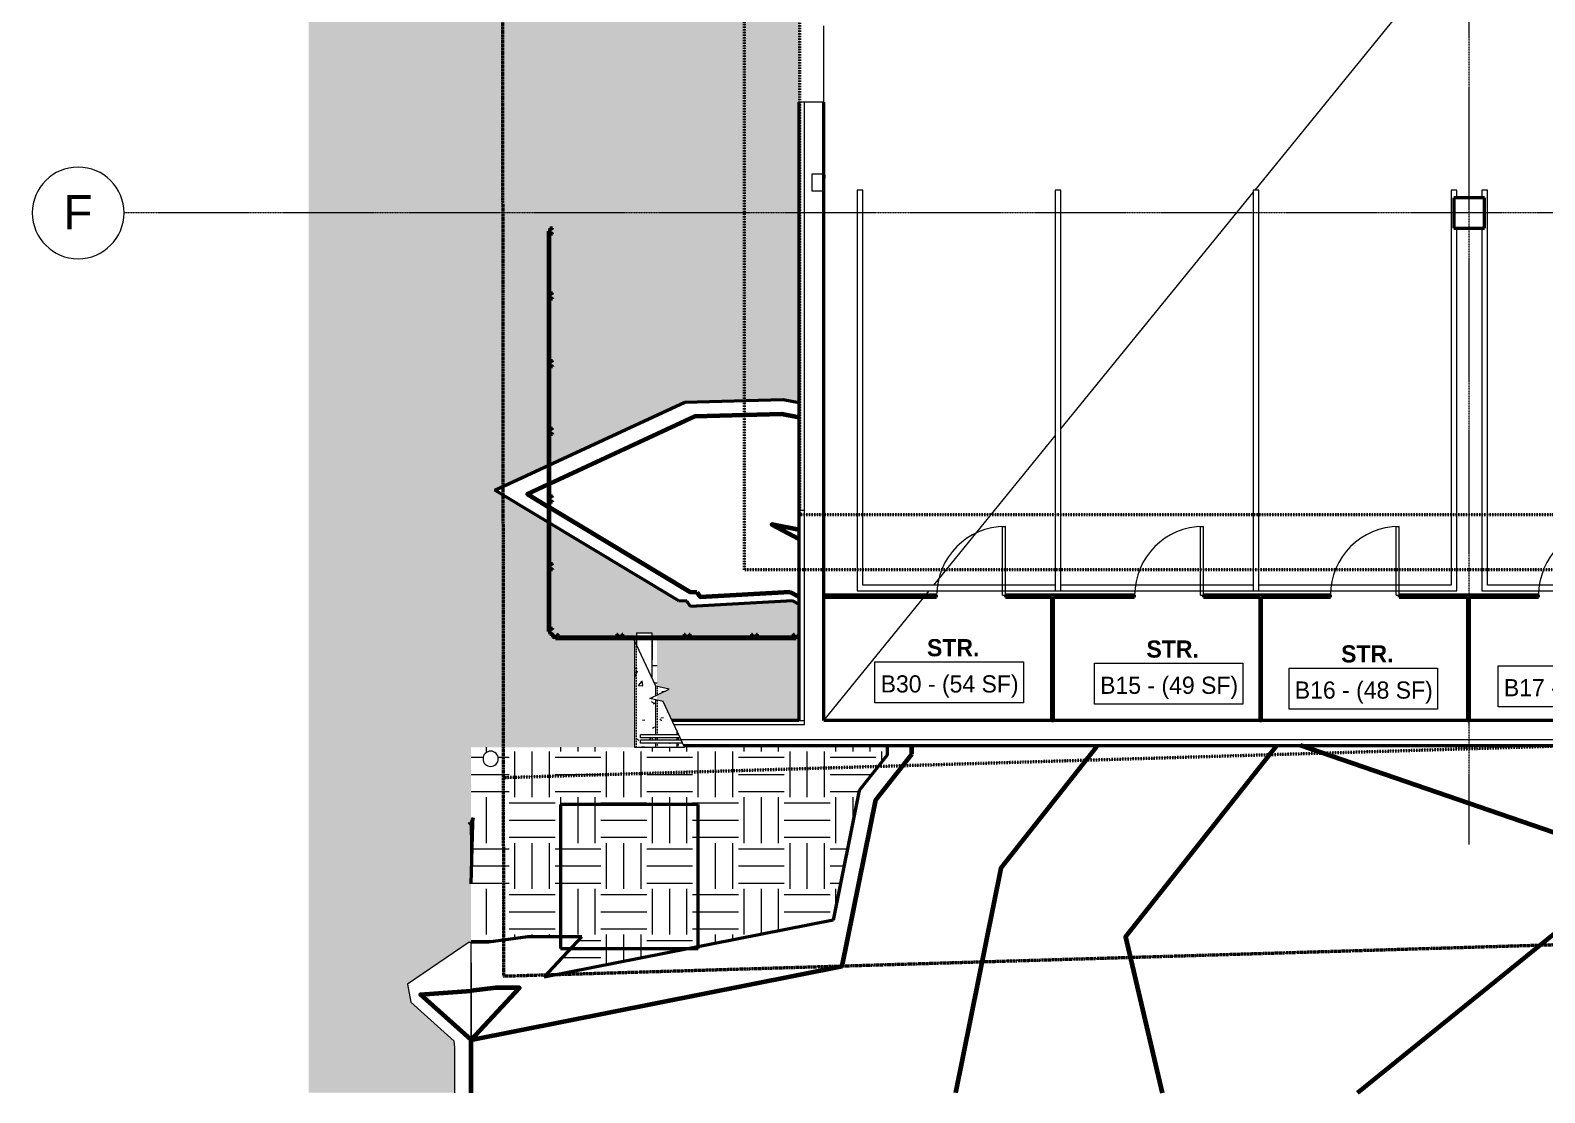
# Model space of a CAD drawing. Header units: inches. Extents: x -4235 to -464, y 9706 to 12365.
# Drawn here: x -4235 to -3442, y 9706 to 10263 of the extents above; entities that cross this region are included whole.
import ezdxf

# ---------------------------------------------------------------- set-up
doc = ezdxf.new("R2010")
doc.units = ezdxf.units.IN
doc.header["$MEASUREMENT"] = 0
for name, pattern in [('Dash 1_16_', [0.125, 0.0625, -0.0625]), ('Double Dash 3_8_', [1, 0.375, -0.125, 0.125, -0.125, 0.125, -0.125]), ('Grid Line 1_2_', [0.875, 0.5, -0.125, 0.125, -0.125]), ('Overhead 1_16_', [0.101562, 0.0625, -0.039062])]:
    doc.linetypes.add(name, pattern=pattern)
for name, color, linetype, lineweight in [('0-1', 7, 'Continuous', 5), ('0-2', 7, 'Continuous', 9), ('A-AREA-IDEN', 2, 'Continuous', 9), ('A-DOOR-2', 7, 'Continuous', 9), ('A-FLOR-4', 71, 'Continuous', 13), ('A-FLOR-5', 192, 'Continuous', 9), ('A-FLOR-7', 192, 'Continuous', 50), ('A-FLOR-HRAL', 11, 'Continuous', 9), ('A-GENM-1', 7, 'Continuous', 9), ('A-GLAZ-CURT', 52, 'Continuous', 9), ('A-GLAZ-CURT-1', 52, 'Continuous', 50), ('A-GLAZ-CWMG', 51, 'Continuous', 9), ('A-GLAZ-CWMG-4', 51, 'Continuous', 50), ('A-WALL', 113, 'Continuous', 13), ('C-PROP-LINE', 91, 'Double Dash 3_8_', 50), ('C-PROP-LINE-1', 91, 'Dash 1_16_', 50), ('C-TOPO', 7, 'Continuous', 9), ('C-TOPO-1', 9, 'Continuous', 9), ('C-TOPO-2', 250, 'Continuous', 50), ('C-TOPO-3', 10, 'Continuous', 9), ('C-TOPO-4', 254, 'Continuous', 9), ('C-TOPO-MAJR-1', 253, 'Continuous', 70), ('E-FIRE', 2, 'Continuous', 9), ('E-LITE-EQPM', 33, 'Continuous', 9), ('S-COLS', 52, 'Continuous', 9), ('S-COLS-1', 52, 'Continuous', 50), ('S-FNDN-1', 250, 'Continuous', 50), ('S-FNDN-2', 254, 'Continuous', 9), ('S-FNDN-3', 10, 'Continuous', 9), ('S-FNDN-5', 32, 'Continuous', 9), ('S-FNDN-6', 32, 'Continuous', 50), ('S-GRID-1', 1, 'Grid Line 1_2_', 9), ('S-GRID-IDEN', 1, 'Continuous', 9), ('S-STRS', 31, 'Continuous', 9), ('S-STRS-6', 9, 'Continuous', 9), ('S-STRS-7', 31, 'Overhead 1_16_', 9), ('S-STRS-MBND', 31, 'Continuous', 9)]:
    doc.layers.add(name, color=color, linetype=linetype, lineweight=lineweight)
doc.styles.add('Arial', font='arial.ttf', dxfattribs={"height": 18})
doc.styles.add('Century Gothic', font='ufonts.com_century-gothic.ttf', dxfattribs={"height": 9})
doc.styles.add('Century Gothic_B', font='GOTHICB.TTF', dxfattribs={"height": 9})
pattern_1 = [(0, (0, 0), (24, 24), [24, -24]), (0, (0, 9), (24, 24), [24, -24]), (0, (0, 18), (24, 24), [24, -24]), (90, (3, 21), (-24, 24), [24, -24]), (90, (12, 21), (-24, 24), [24, -24]), (90, (21, 21), (-24, 24), [24, -24])]
pattern_2 = [(50, (0, 0), (27.5427, -2.40992), [2.88, -31.68]), (355, (0, 0), (-5.327844, 28.884266), [2.304, -25.344]), (100.451, (2.295, -0.2), (22.215316, 26.47393), [2.448, -26.924]), (46.184, (0, 7.68), (40.98187, -6.35642), [4.32, -47.52]), (96.636, (3.415, 7.15), (35.89075, 37.40619), [3.671, -40.386]), (351.184, (0, 7.68), (35.89097, 37.40622), [3.456, -38.016]), (21, (3.84, 5.76), (22.921036, -15.46073), [2.88, -31.68]), (326, (3.84, 5.76), (9.34353, 27.84574), [2.304, -25.344]), (71.451, (5.75, 4.472), (32.26477, 12.38442), [2.448, -26.924]), (37.5, (0, 0), (0.466855, 12.782707), [1.267, -23.77, 1.267, -24.461, -25.44]), (37.5, (0, 0), (0.466855, 12.782707), [-50.765, 1.267, -24.173]), (7.5, (0, 0), (10.10159, 15.14509), [1.267, -13.402, 1.267, -23.194, -9.696]), (7.5, (0, 0), (10.10159, 15.14509), [-39.13, 1.267, -8.429]), (327.5, (-8.563, 0), (20.499161, -0.86578), [1.267, -8.333, 1.267, -28.685, -39.744]), (327.5, (-8.563, 0), (20.499161, -0.86578), [-39.552, 1.267, -38.477]), (317.5, (-12.403, 0), (22.39478, 3.844288), [1.267, -11.213, 1.267, -18.624, -28.224]), (317.5, (-12.403, 0), (22.39478, 3.844288), [-32.371, 1.267, -26.957])]

# ---------------------------------------------------------------- blocks, each defined once
blk = doc.blocks.new('CTR  - Topography_rvt-1-BACKGROUND - BASEMENT')
at = {"layer": 'C-TOPO-1'}
h = blk.add_hatch(dxfattribs=at)
h.set_pattern_fill('FP_1', color=256, style=0, pattern_type=2)
h.set_pattern_definition(pattern_1)
h.paths.add_polyline_path([(-3918.32, 9943.19), (-3917.32, 9941.04), (-3917.32, 9943.19)], flags=0)
h.paths.add_polyline_path([(-4064.23, 9706.2), (-4012.44, 9706.2), (-4012.44, 9729.87), (-4012.82, 9733.3), (-4035.45, 9753.57), (-4037.25, 9763.12), (-4004.93, 9785.17), (-4003.99, 9785.17), (-4003.99, 9815.66), (-4004.42, 9846.48), (-4005.56, 9847.59), (-4003.99, 9847.56), (-4003.99, 9887.19), (-3918.32, 9887.19), (-3918.32, 9943.19), (-4004.23, 9943.19), (-4004.23, 10159.19), (-3957.17, 10159.19), (-3957.17, 10215.19), (-4004.17, 10215.19), (-4004.17, 10818.99), (-3945.17, 10818.99), (-3945.17, 10874.99), (-4004.17, 10874.99), (-4004.17, 11252.99), (-3943.32, 11252.99), (-3943.32, 11231.11), (-3883.32, 11231.11), (-3883.32, 11310.99), (-3949.06, 11310.99), (-3949.06, 11434.99), (-4004.23, 11434.99), (-4004.23, 11548.59), (-3832.32, 11548.59), (-3832.32, 11835.24), (-3902.72, 11835.24), (-3902.72, 12112.59), (-4004.17, 12112.59), (-4004.17, 12148.83), (-4002.34, 12169.67), (-3996.93, 12189.88), (-3988.09, 12208.83), (-3976.09, 12225.97), (-3961.3, 12240.76), (-3944.17, 12252.76), (-3925.21, 12261.6), (-3905.01, 12267.01), (-3884.17, 12268.83), (-3687.32, 12268.83), (-3687.32, 12224.44), (-3631.32, 12224.44), (-3631.32, 12268.83), (-3144.32, 12268.83), (-3144.32, 12224.44), (-3088.32, 12224.44), (-3088.32, 12268.83), (-2716.32, 12268.83), (-2716.32, 12224.44), (-2632.32, 12224.44), (-2632.32, 12268.83), (-2360.95, 12268.83), (-2360.95, 12224.44), (-2304.95, 12224.44), (-2304.95, 12268.83), (-1999.32, 12268.83), (-1999.32, 12141.44), (-1943.32, 12141.44), (-1943.32, 12268.83), (-501.03, 12268.83), (-501.03, 12364.84), (-552.82, 12364.84), (-552.82, 12328.59), (-4004.23, 12328.59), (-4004.23, 12364.84), (-4064.23, 12364.84), (-4064.23, 12328.59), (-4088.96, 12328.59), (-4088.96, 12268.59), (-4064.23, 12268.59), (-4064.23, 11771.36), (-4088.96, 11771.36), (-4088.96, 11551.59), (-4064.23, 11551.59), (-4064.23, 9729.31)], flags=0)
h = blk.add_hatch(dxfattribs=at)
h.set_pattern_fill('FP_1', color=256, style=0, pattern_type=2)
h.set_pattern_definition(pattern_1)
h.paths.add_polyline_path([(-4088.96, 9706.2), (-4064.23, 9706.2), (-4064.23, 11551.59), (-4088.96, 11551.59), (-4088.96, 9707.09)], flags=0)
h = blk.add_hatch(dxfattribs=at)
h.set_pattern_fill('FP_1', color=256, style=0, pattern_type=2)
h.set_pattern_definition(pattern_1)
h.paths.add_polyline_path([(-3898.74, 9901.19), (-3832.32, 9901.19), (-3832.32, 9962.12), (-3835.72, 9963.94), (-3889.05, 9960.93), (-3891, 9963.76), (-3895.22, 9963.94), (-3991.56, 10021.9), (-3892.13, 10067.99), (-3840.58, 10069.47), (-3832.32, 10067.81), (-3832.32, 11548.59), (-4004.23, 11548.59), (-4004.23, 11434.99), (-3949.06, 11434.99), (-3949.06, 11310.99), (-3883.32, 11310.99), (-3883.32, 11231.11), (-3943.32, 11231.11), (-3943.32, 11252.99), (-4004.17, 11252.99), (-4004.17, 10874.99), (-3945.17, 10874.99), (-3945.17, 10818.99), (-4004.17, 10818.99), (-4004.17, 10215.19), (-3957.17, 10215.19), (-3957.17, 10159.19), (-4004.23, 10159.19), (-4004.23, 9943.19), (-3917.32, 9943.19), (-3917.32, 9947.19), (-3909.32, 9947.19), (-3909.32, 9943.19), (-3906.57, 9943.19), (-3906.57, 9919.12), (-3900.17, 9917.57), (-3906.57, 9914.58), (-3906.57, 9911.89), (-3903.37, 9911.11)], flags=0)
h = blk.add_hatch(dxfattribs=at)
h.set_pattern_fill('FP_1', color=256, style=0, pattern_type=2)
h.set_pattern_definition(pattern_1)
h.paths.add_polyline_path([(-3906.57, 9911.89), (-3906.57, 9914.58), (-3909.32, 9913.3), (-3909.32, 9912.56), (-3907.32, 9912.07)], flags=0)
h.paths.add_polyline_path([(-3906.57, 9919.12), (-3906.57, 9943.19), (-3909.32, 9943.19), (-3909.3, 9923.85), (-3907.17, 9919.27)], flags=0)
h = blk.add_hatch(dxfattribs=at)
h.set_pattern_fill('FP_1', color=256, style=0, pattern_type=2)
h.set_pattern_definition(pattern_1)
h.paths.add_polyline_path([(-3965.64, 9766.7), (-3814.41, 9796.63), (-3800.77, 9864.53), (-3786.08, 9883.13), (-3786.08, 9888.19), (-3892.68, 9888.19), (-3892.21, 9887.19), (-4003.99, 9887.19), (-4003.99, 9847.56), (-4002.93, 9850.25), (-4003.99, 9815.66), (-4003.99, 9785.17), (-3994.89, 9785.17), (-3974.17, 9787.86), (-3945.93, 9787.86)], flags=0)
h.paths.add_polyline_path([(-3993.72, 9877.19), (-3994.85, 9877.37), (-3995.72, 9877.73), (-3996.54, 9878.36), (-3997.18, 9879.19), (-3997.58, 9880.15), (-3997.72, 9881.19), (-3997.58, 9882.22), (-3997.18, 9883.19), (-3996.54, 9884.02), (-3995.72, 9884.65), (-3994.75, 9885.05), (-3993.72, 9885.19), (-3992.57, 9885.01), (-3991.72, 9884.65), (-3990.85, 9883.97), (-3990.25, 9883.19), (-3989.85, 9882.22), (-3989.72, 9881.19), (-3989.85, 9880.15), (-3990.25, 9879.19), (-3990.89, 9878.36), (-3991.72, 9877.73), (-3992.68, 9877.33)], flags=0)
at = {"layer": 'C-TOPO'}
for p, q in [((-3892.13, 10067.99), (-3991.56, 10021.9)), ((-3840.58, 10069.47), (-3892.13, 10067.99)), ((-3840.58, 10069.47), (-3832.32, 10067.81)), ((-3895.22, 9963.94), (-3991.56, 10021.9)), ((-3891, 9963.76), (-3895.22, 9963.94)), ((-3889.05, 9960.93), (-3891, 9963.76)), ((-3835.72, 9963.94), (-3889.05, 9960.93)), ((-3832.32, 9962.12), (-3835.72, 9963.94)), ((-3786.08, 9883.13), (-3786.08, 9888.19)), ((-3800.77, 9864.53), (-3786.08, 9883.13)), ((-3800.77, 9864.53), (-3814.41, 9796.63)), ((-4002.93, 9850.25), (-4003.99, 9847.56)), ((-4003.02, 9847.35), (-4002.93, 9850.25)), ((-4005.56, 9847.59), (-4003.99, 9847.56)), ((-4005.56, 9847.59), (-4004.42, 9846.48)), ((-4004.42, 9846.48), (-4003.99, 9815.66)), ((-4003.99, 9846.69), (-4003.99, 9847.56)), ((-4003.99, 9847.56), (-4003.99, 9846.69)), ((-4003.03, 9847.07), (-4003.99, 9815.66)), ((-4003.99, 9846.69), (-4003.99, 9815.66)), ((-4003.99, 9846.69), (-4003.99, 9815.66)), ((-4003.02, 9847.35), (-4003.03, 9847.07)), ((-3814.41, 9796.63), (-3965.64, 9766.7)), ((-4004.93, 9785.17), (-4037.25, 9763.12)), ((-4004.93, 9785.17), (-4003.99, 9785.17)), ((-3994.89, 9785.17), (-4003.99, 9785.17)), ((-4003.99, 9774.19), (-4003.99, 9785.17)), ((-4003.99, 9774.19), (-4003.99, 9785.17)), ((-3974.17, 9787.86), (-3994.89, 9785.17)), ((-3945.93, 9787.86), (-3974.17, 9787.86)), ((-3965.64, 9766.7), (-3945.93, 9787.86)), ((-4003.99, 9740.55), (-4003.99, 9774.19)), ((-4003.99, 9774.19), (-4003.99, 9740.55)), ((-4037.25, 9763.12), (-4035.45, 9753.57)), ((-4012.82, 9733.3), (-4035.45, 9753.57)), ((-4003.99, 9733.99), (-4003.99, 9740.55)), ((-4003.99, 9740.55), (-4003.99, 9733.99)), ((-4012.44, 9729.87), (-4012.82, 9733.3)), ((-4012.44, 9706.2), (-4012.44, 9729.87)), ((-4003.99, 9706.2), (-4003.99, 9733.99)), ((-4003.99, 9706.2), (-4003.99, 9733.99))]:
    blk.add_line(p, q, dxfattribs=at)
at = {"layer": 'C-TOPO-2'}
for p, q in [((-3991.56, 10021.9), (-3892.13, 10067.99)), ((-3892.13, 10067.99), (-3840.58, 10069.47)), ((-3840.58, 10069.47), (-3832.32, 10067.81)), ((-3895.22, 9963.94), (-3991.56, 10021.9)), ((-3891, 9963.76), (-3895.22, 9963.94)), ((-3889.05, 9960.93), (-3891, 9963.76)), ((-3835.72, 9963.94), (-3889.05, 9960.93)), ((-3832.32, 9962.12), (-3835.72, 9963.94)), ((-3786.08, 9888.19), (-3786.08, 9883.13)), ((-3786.08, 9883.13), (-3800.77, 9864.53)), ((-3800.77, 9864.53), (-3814.41, 9796.63)), ((-4002.93, 9850.25), (-4003.99, 9847.56)), ((-4003.02, 9847.35), (-4002.93, 9850.25)), ((-4003.99, 9815.66), (-4003.03, 9847.07)), ((-4003.03, 9847.07), (-4003.02, 9847.35)), ((-3814.41, 9796.63), (-3965.64, 9766.7)), ((-3994.89, 9785.17), (-4003.99, 9785.17)), ((-3974.17, 9787.86), (-3994.89, 9785.17)), ((-3945.93, 9787.86), (-3974.17, 9787.86)), ((-3965.64, 9766.7), (-3945.93, 9787.86))]:
    blk.add_line(p, q, dxfattribs=at)
at = {"layer": 'C-TOPO-3'}
for p, q in [((-3662.3, 9888.19), (-3689.25, 9888.19)), ((-3582.16, 9888.19), (-3662.3, 9888.19)), ((-3579.06, 9888.19), (-3582.16, 9888.19)), ((-3579.06, 9888.19), (-3569.69, 9888.19)), ((-3432.67, 9888.19), (-3569.69, 9888.19))]:
    blk.add_line(p, q, dxfattribs=at)
at = {"layer": 'C-TOPO-4'}
for p, q in [((-3832.32, 10067.81), (-3832.32, 9998.03)), ((-3832.32, 9962.12), (-3832.32, 9998.03)), ((-3689.25, 9888.19), (-3786.08, 9888.19))]:
    blk.add_line(p, q, dxfattribs=at)
at = {"layer": 'C-TOPO-MAJR-1'}
for p, q in [((-3836.99, 9968.65), (-3832.32, 9966.15)), ((-3773.18, 9883.66), (-3773.18, 9888.19)), ((-3676.34, 9888.19), (-3676.34, 9887.62)), ((-3391.12, 9826.57), (-3569.69, 9888.19)), ((-4003.99, 9733.99), (-3809.59, 9772.47))]:
    blk.add_line(p, q, dxfattribs=at)
at = {"layer": 'C-TOPO-MAJR-1', "flags": 128}
for points in [[(-3832.32, 10059.97), (-3841.27, 10061.77), (-3886.77, 10060.46), (-3962.82, 10025.21)], [(-3963.57, 10024.86), (-3974.51, 10019.8), (-3963.57, 10013.22)], [(-3962.82, 10012.77), (-3889.49, 9968.65), (-3885.76, 9968.49)], [(-3832.32, 10001.15), (-3846.5, 10003.99), (-3832.32, 9996.42)], [(-3885.76, 9968.49), (-3884.05, 9965.99), (-3836.99, 9968.65)], [(-3582.16, 9888.19), (-3661.27, 9787.96), (-3642.12, 9706.2)], [(-3809.59, 9772.47), (-3792.05, 9859.75), (-3773.18, 9883.66)], [(-3676.34, 9887.62), (-3726.66, 9823.85), (-3750.3, 9706.2)], [(-3539.76, 9706.2), (-3391.12, 9826.57), (-3218.98, 9773.94), (-3122.23, 9706.2)], [(-4003.99, 9706.2), (-4003.99, 9733.99), (-4030.51, 9757.74), (-4003.99, 9759.51)], [(-4003.99, 9706.2), (-4003.99, 9733.99), (-3978.65, 9761.2), (-3990.98, 9761.2), (-4003.99, 9759.51)]]:
    blk.add_lwpolyline(points, dxfattribs=at)
blk = doc.blocks.new('Parking_Stall_Multiple - STANDARD-1981804-BACKGROUND - BASEMENT')
at = {"layer": 'A-GENM-1'}
for p, q in [((190, 314), (0, 314)), ((0, 314), (0, 207.34)), ((3, 210.34), (3, 311)), ((3, 311), (210, 311)), ((210, 314), (206, 314)), ((210, 311), (210, 314)), ((210, 210.34), (0, 210.34)), ((0, 210.34), (0, 103.67)), ((0, 207.34), (210, 207.34)), ((210, 210.34), (3, 210.34)), ((3, 106.67), (3, 207.34)), ((3, 207.34), (210, 207.34)), ((210, 207.34), (210, 210.34)), ((210, 207.34), (210, 210.34)), ((210, 106.67), (0, 106.67)), ((0, 106.67), (0, 0)), ((0, 103.67), (210, 103.67)), ((210, 106.67), (3, 106.67)), ((3, 3), (3, 103.67)), ((3, 103.67), (210, 103.67)), ((210, 103.67), (210, 106.67)), ((210, 103.67), (210, 106.67)), ((210, 3), (3, 3)), ((210, 0), (210, 3)), ((0, 0), (190, 0)), ((206, 0), (210, 0))]:
    blk.add_line(p, q, dxfattribs=at)
blk = doc.blocks.new('Parking_Stall_Multiple - STANDARD-2216199-BACKGROUND - BASEMENT')
at = {"layer": 'A-GENM-1'}
for p, q in [((210, 314), (0, 314)), ((0, 314), (0, 207.34)), ((3, 210.34), (3, 311)), ((3, 311), (210, 311)), ((210, 311), (210, 314)), ((210, 210.34), (0, 210.34)), ((0, 210.34), (0, 103.67)), ((0, 207.34), (210, 207.34)), ((210, 210.34), (3, 210.34)), ((3, 106.67), (3, 207.34)), ((3, 207.34), (210, 207.34)), ((210, 207.34), (210, 210.34)), ((210, 207.34), (210, 210.34)), ((210, 106.67), (0, 106.67)), ((0, 106.67), (0, 0)), ((0, 103.67), (210, 103.67)), ((210, 106.67), (3, 106.67)), ((3, 3), (3, 103.67)), ((3, 103.67), (210, 103.67)), ((210, 103.67), (210, 106.67)), ((210, 103.67), (210, 106.67)), ((210, 3), (3, 3)), ((210, 0), (210, 3)), ((0, 0), (190, 0)), ((206, 0), (210, 0))]:
    blk.add_line(p, q, dxfattribs=at)
blk = doc.blocks.new('CHAINLINK GATE - ONE-2199385-BACKGROUND - BASEMENT')
at = {"layer": 'A-DOOR-2'}
for p, q in [((16.5, 36.5), (18, 36.5)), ((16.5, 0.5), (16.5, 36.5)), ((18, 0.5), (18, 36.5)), ((16.5, 0.5), (18, 0.5))]:
    blk.add_line(p, q, dxfattribs=at)
blk.add_arc((18, 0.5), 36, 90, 180, dxfattribs=at)
blk = doc.blocks.new('CTR - 1st Phase - Common Walls_rvt-1-BACKGROUND - BASEMENT')
at = {"layer": 'S-FNDN-1'}
for p, q in [((-3760.19, 9966.88), (-3819.32, 9966.88)), ((-3819.32, 9966.88), (-3819.32, 9965.88)), ((-3819.32, 9965.88), (-3760.19, 9965.88)), ((-3760.19, 9965.88), (-3760.19, 9966.88)), ((-3656.52, 9966.88), (-3724.19, 9966.88)), ((-3724.19, 9966.88), (-3724.19, 9965.88)), ((-3724.19, 9965.88), (-3700.02, 9965.88)), ((-3700.02, 9965.88), (-3700.02, 9901.19)), ((-3699.02, 9965.88), (-3656.52, 9965.88)), ((-3699.02, 9901.19), (-3699.02, 9965.88)), ((-3656.52, 9965.88), (-3656.52, 9966.88)), ((-3554.02, 9966.88), (-3620.52, 9966.88)), ((-3620.52, 9966.88), (-3620.52, 9965.88)), ((-3620.52, 9965.88), (-3591.02, 9965.88)), ((-3591.02, 9965.88), (-3591.02, 9901.19)), ((-3590.02, 9965.88), (-3554.02, 9965.88)), ((-3590.02, 9901.19), (-3590.02, 9965.88)), ((-3554.02, 9965.88), (-3554.02, 9966.88)), ((-3445.02, 9966.88), (-3518.02, 9966.88)), ((-3518.02, 9966.88), (-3518.02, 9965.88)), ((-3518.02, 9965.88), (-3482.22, 9965.88)), ((-3482.22, 9965.88), (-3482.22, 9901.19)), ((-3481.22, 9965.88), (-3445.02, 9965.88)), ((-3481.22, 9901.19), (-3481.22, 9965.88)), ((-3445.02, 9965.88), (-3445.02, 9966.88)), ((-3700.02, 9901.19), (-3699.02, 9901.19)), ((-3591.02, 9901.19), (-3590.02, 9901.19)), ((-3482.22, 9901.19), (-3481.22, 9901.19))]:
    blk.add_line(p, q, dxfattribs=at)
at = {"layer": 'S-FNDN-2'}
for p, q in [((-3760.19, 9966.88), (-3819.32, 9966.88)), ((-3819.32, 9965.88), (-3760.19, 9965.88)), ((-3760.19, 9966.88), (-3760.19, 9965.88)), ((-3724.19, 9965.88), (-3724.19, 9966.88)), ((-3656.52, 9966.88), (-3724.19, 9966.88)), ((-3724.19, 9965.88), (-3700.02, 9965.88)), ((-3700.02, 9965.88), (-3700.02, 9901.19)), ((-3699.02, 9965.88), (-3656.52, 9965.88)), ((-3699.02, 9901.19), (-3699.02, 9965.88)), ((-3656.52, 9966.88), (-3656.52, 9965.88)), ((-3620.52, 9965.88), (-3620.52, 9966.88)), ((-3554.02, 9966.88), (-3620.52, 9966.88)), ((-3620.52, 9965.88), (-3591.02, 9965.88)), ((-3591.02, 9965.88), (-3591.02, 9901.19)), ((-3590.02, 9965.88), (-3554.02, 9965.88)), ((-3590.02, 9901.19), (-3590.02, 9965.88)), ((-3554.02, 9966.88), (-3554.02, 9965.88)), ((-3518.02, 9965.88), (-3518.02, 9966.88)), ((-3445.02, 9966.88), (-3518.02, 9966.88)), ((-3518.02, 9965.88), (-3482.22, 9965.88)), ((-3482.22, 9965.88), (-3482.22, 9901.19)), ((-3481.22, 9965.88), (-3445.02, 9965.88)), ((-3481.22, 9901.19), (-3481.22, 9965.88)), ((-3445.02, 9966.88), (-3445.02, 9965.88))]:
    blk.add_line(p, q, dxfattribs=at)
at = {"layer": 'S-FNDN-3'}
for p, q in [((-3819.32, 9965.88), (-3819.32, 9966.88)), ((-3699.02, 9901.19), (-3700.02, 9901.19)), ((-3590.02, 9901.19), (-3591.02, 9901.19)), ((-3481.22, 9901.19), (-3482.22, 9901.19))]:
    blk.add_line(p, q, dxfattribs=at)
at = {"layer": '0-2', "rotation": 89.99999999999953}
for name, p in [('Parking_Stall_Multiple - STANDARD-2216199-BACKGROUND - BASEMENT', (-3487.82, 9969.19)), ('Parking_Stall_Multiple - STANDARD-1981804-BACKGROUND - BASEMENT', (-3160.82, 9969.19))]:
    blk.add_blockref(name, p, dxfattribs=at)
at = {"layer": '0-2'}
for p in [(-3742.19, 9966.38), (-3638.52, 9966.38), (-3536.02, 9966.38), (-3427.02, 9966.38)]:
    blk.add_blockref('CHAINLINK GATE - ONE-2199385-BACKGROUND - BASEMENT', p, dxfattribs=at)
blk = doc.blocks.new('Concrete-Rectangular-Column - ONE-1856735-BACKGROUND - BASEMENT')
at = {"layer": 'S-COLS-1'}
for p, q in [((8, 8), (-8, 8)), ((-8, 8), (-8, -8)), ((8, -8), (8, 8)), ((-8, -8), (8, -8))]:
    blk.add_line(p, q, dxfattribs=at)
blk = doc.blocks.new('Basic Wall _ EXT - C8AØF - _10_ CONCRETE _ 2_ EPS INSUL_ - ___-2578961-BACKGROUND - BASEMENT')
at = {"layer": 'S-FNDN-5'}
for p, q in [((-3832.32, 10165.68), (-3832.32, 10067.81)), ((-3832.32, 10067.81), (-3832.32, 10165.68))]:
    blk.add_line(p, q, dxfattribs=at)
blk = doc.blocks.new('Basic Wall _ EXT - C8AØF - _10_ CONCRETE _ 2_ EPS INSUL_ - ___-2659087-BACKGROUND - BASEMENT')
at = {"layer": 'S-FNDN-5'}
for p, q in [((-3892.68, 9888.19), (-3291.89, 9888.19)), ((-3291.89, 9888.19), (-3892.68, 9888.19))]:
    blk.add_line(p, q, dxfattribs=at)
blk = doc.blocks.new('Pathway_Cooper_McGraw-Edison _BSC-BRC_Round - Pathway_Cooper_McGraw-Edison _BSC-BRC_Round-2028611-BACKGROUND - BASEMENT')
at = {"layer": 'E-LITE-EQPM'}
for start, end in [(360, 180), (180, 360)]:
    blk.add_arc((0, 0), 4, start, end, dxfattribs=at)
blk = doc.blocks.new('104416 - Fire Extinguishers - Wall - Class A - Light - 2A-2804394-BACKGROUND - BASEMENT')
at = {"layer": 'E-FIRE'}
for p, q in [((13.19, 6.75), (13.19, 6.5)), ((23.19, 6.75), (13.19, 6.75)), ((13.19, 6.75), (23.19, 6.75)), ((13.19, 6.75), (13.19, 6.5)), ((23.19, 6.5), (13.19, 6.5)), ((13.63, 6.5), (22.75, 6.5)), ((13.63, 0.5), (13.63, 6.5)), ((22.75, 0.5), (13.63, 0.5)), ((14.41, 6.75), (14.41, 7)), ((14.44, 7), (14.84, 7)), ((14.44, 6.75), (14.44, 7)), ((14.84, 7), (15.03, 7)), ((14.84, 6.75), (14.84, 7)), ((15.03, 7), (15.11, 7)), ((15.03, 6.75), (15.03, 7)), ((15.11, 7), (15.24, 7)), ((15.11, 6.75), (15.11, 7)), ((15.24, 7), (15.51, 7)), ((15.24, 6.75), (15.24, 7)), ((15.51, 7), (15.73, 7)), ((15.51, 6.75), (15.51, 7)), ((15.73, 7), (15.87, 7)), ((15.73, 6.75), (15.73, 7)), ((15.87, 7), (15.91, 7)), ((15.87, 6.75), (15.87, 7)), ((15.91, 6.75), (15.91, 7)), ((15.94, 6.75), (15.94, 7)), ((22.75, 6.5), (22.75, 0.5)), ((23.19, 6.5), (23.19, 6.75)), ((23.19, 6.5), (23.19, 6.75))]:
    blk.add_line(p, q, dxfattribs=at)
blk = doc.blocks.new('Horizontal_Siding - Horizontal_Siding-2855037-BACKGROUND - BASEMENT')
at = {"layer": 'A-GLAZ-CURT-1'}
for p, q in [((16.98, -1.5), (-16.98, -1.5)), ((-16.98, -1.5), (-16.98, -2.25)), ((-16.98, -2.25), (16.98, -2.25)), ((16.98, -2.25), (16.98, -1.5))]:
    blk.add_line(p, q, dxfattribs=at)
blk = doc.blocks.new('Horizontal_Siding - Horizontal_Siding-2855038-BACKGROUND - BASEMENT')
at = {"layer": 'A-GLAZ-CURT-1'}
for p, q in [((17.73, -1.5), (-17.73, -1.5)), ((-17.73, -1.5), (-17.73, -2.25)), ((-17.73, -2.25), (17.73, -2.25)), ((17.73, -2.25), (17.73, -1.5))]:
    blk.add_line(p, q, dxfattribs=at)
blk = doc.blocks.new('Rectangular Mullion - RAILING POST-2669755-BACKGROUND - BASEMENT')
at = {"layer": 'A-GLAZ-CWMG-4'}
for p, q in [((-1.5, 0), (-1.5, 1.5)), ((-1.5, 1.5), (1.5, 1.5)), ((-1.22, 1.18), (-1.29, 0.21)), ((1.22, 1.18), (-1.22, 1.18)), ((1.29, 0.21), (1.22, 1.18)), ((1.5, 1.5), (1.5, 0))]:
    blk.add_line(p, q, dxfattribs=at)
for centre, radius, start, end in [((-1.5, 0.21), 0.21, 270, 0.52804), ((1.5, 0.21), 0.211, 179.47196, 270)]:
    blk.add_arc(centre, radius, start, end, dxfattribs=at)
blk = doc.blocks.new('Rectangular Mullion - RAILING POST-2680127-BACKGROUND - BASEMENT')
at = {"layer": 'A-GLAZ-CWMG-4'}
for p, q in [((-3, 0), (-3, 1.5)), ((-3, 1.5), (0, 1.5)), ((-2.72, 1.18), (-2.79, 0.21)), ((-0.28, 1.18), (-2.72, 1.18)), ((-0.21, 0.21), (-0.28, 1.18)), ((0, 1.5), (0, 0))]:
    blk.add_line(p, q, dxfattribs=at)
for centre, radius, start, end in [((-3, 0.21), 0.21, 270, 0.52804), ((0, 0.21), 0.211, 179.47196, 270)]:
    blk.add_arc(centre, radius, start, end, dxfattribs=at)
blk = doc.blocks.new('Rectangular Mullion - RAILING POST-2806293-BACKGROUND - BASEMENT')
at = {"layer": 'A-GLAZ-CWMG-4'}
for p, q in [((0, 1.5), (-3, 1.5)), ((-3, 1.5), (-3, 0)), ((-2.79, 0.21), (-2.72, 1.18)), ((-2.72, 1.18), (-0.28, 1.18)), ((-0.28, 1.18), (-0.21, 0.21)), ((0, 0), (0, 1.5))]:
    blk.add_line(p, q, dxfattribs=at)
for centre, start, end in [((-3, 0.21), 270, 0.52804), ((0, 0.21), 179.47196, 270)]:
    blk.add_arc(centre, 0.21, start, end, dxfattribs=at)
blk = doc.blocks.new('Railing - Railing-2829184-BACKGROUND - BASEMENT')
at = {"layer": 'A-FLOR-HRAL'}
for p, q in [((-3915.32, 9892.19), (-3915.32, 9893.69)), ((-3895.24, 9893.69), (-3915.32, 9893.69)), ((-3894.54, 9892.19), (-3915.32, 9892.19)), ((-3915.32, 9889.44), (-3915.32, 9890.94)), ((-3893.96, 9890.94), (-3915.32, 9890.94)), ((-3893.26, 9889.44), (-3915.32, 9889.44)), ((-3894.54, 9892.19), (-3895.24, 9893.69)), ((-3894.54, 9892.19), (-3895.24, 9893.69)), ((-3894.54, 9892.19), (-3895.24, 9893.69)), ((-3894.54, 9892.19), (-3895.24, 9893.69)), ((-3894.54, 9892.19), (-3895.24, 9893.69)), ((-3894.54, 9892.19), (-3895.24, 9893.69)), ((-3893.26, 9889.44), (-3893.96, 9890.94)), ((-3893.26, 9889.44), (-3893.96, 9890.94)), ((-3893.26, 9889.44), (-3893.96, 9890.94)), ((-3893.26, 9889.44), (-3893.96, 9890.94)), ((-3893.26, 9889.44), (-3893.96, 9890.94)), ((-3893.26, 9889.44), (-3893.96, 9890.94)), ((-3893.26, 9889.44), (-3893.96, 9890.94)), ((-3893.26, 9889.44), (-3893.96, 9890.94))]:
    blk.add_line(p, q, dxfattribs=at)
blk = doc.blocks.new('Horizontal_Siding - Horizontal_Siding-2854958-BACKGROUND - BASEMENT')
at = {"layer": 'A-GLAZ-CURT-1'}
for p, q in [((10.88, 2.25), (-10.88, 2.25)), ((-10.88, 2.25), (-10.88, 1.5)), ((-10.88, 1.5), (10.88, 1.5)), ((10.88, 1.5), (10.88, 2.25))]:
    blk.add_line(p, q, dxfattribs=at)
blk = doc.blocks.new('Horizontal_Siding - Horizontal_Siding-2854959-BACKGROUND - BASEMENT')
at = {"layer": 'A-GLAZ-CURT-1'}
for p, q in [((17.62, 2.25), (-17.62, 2.25)), ((-17.62, 2.25), (-17.62, 1.5)), ((-17.62, 1.5), (17.62, 1.5)), ((17.62, 1.5), (17.62, 2.25))]:
    blk.add_line(p, q, dxfattribs=at)
blk = doc.blocks.new('Horizontal_Siding - Horizontal_Siding-2854960-BACKGROUND - BASEMENT')
at = {"layer": 'A-GLAZ-CURT-1'}
for p, q in [((16.88, 2.25), (-16.88, 2.25)), ((-16.88, 2.25), (-16.88, 1.5)), ((-16.88, 1.5), (16.88, 1.5)), ((16.88, 1.5), (16.88, 2.25))]:
    blk.add_line(p, q, dxfattribs=at)
blk = doc.blocks.new('Rectangular Mullion - RAILING POST-2666421-BACKGROUND - BASEMENT')
at = {"layer": 'A-GLAZ-CWMG-4'}
for p, q in [((-1.5, -1.5), (-1.5, 0)), ((1.5, 0), (1.5, -1.5)), ((1.5, -1.5), (-1.5, -1.5)), ((-1.29, -0.21), (-1.22, -1.18)), ((-1.22, -1.18), (1.22, -1.18)), ((1.22, -1.18), (1.29, -0.21))]:
    blk.add_line(p, q, dxfattribs=at)
for centre, radius, start, end in [((-1.5, -0.21), 0.211, 359.47196, 90), ((1.5, -0.21), 0.21, 90, 180.52804)]:
    blk.add_arc(centre, radius, start, end, dxfattribs=at)
blk = doc.blocks.new('Rectangular Mullion - RAILING POST-2680133-BACKGROUND - BASEMENT')
at = {"layer": 'A-GLAZ-CWMG-4'}
for p, q in [((-3, -1.5), (-3, 0)), ((0, 0), (0, -1.5)), ((0, -1.5), (-3, -1.5)), ((-2.79, -0.21), (-2.72, -1.18)), ((-2.72, -1.18), (-0.28, -1.18)), ((-0.28, -1.18), (-0.21, -0.21))]:
    blk.add_line(p, q, dxfattribs=at)
for centre, radius, start, end in [((-3, -0.21), 0.211, 359.47196, 90), ((0, -0.21), 0.21, 90, 180.52804)]:
    blk.add_arc(centre, radius, start, end, dxfattribs=at)
blk = doc.blocks.new('Rectangular Mullion - RAILING POST-2806290-BACKGROUND - BASEMENT')
at = {"layer": 'A-GLAZ-CWMG-4'}
for p, q in [((-3, 0), (-3, -1.5)), ((0, -1.5), (0, 0)), ((-3, -1.5), (0, -1.5)), ((-2.72, -1.18), (-2.79, -0.21)), ((-0.28, -1.18), (-2.72, -1.18)), ((-0.21, -0.21), (-0.28, -1.18))]:
    blk.add_line(p, q, dxfattribs=at)
for centre, start, end in [((-3, -0.21), 359.47196, 90), ((0, -0.21), 90, 180.52804)]:
    blk.add_arc(centre, 0.21, start, end, dxfattribs=at)
blk = doc.blocks.new('Family - ___-1878357-BACKGROUND - BASEMENT')
at = {"layer": 'C-PROP-LINE'}
for p, q in [((-3989.42, 12089.69), (-3987.26, 10009.09)), ((-3987.26, 10009.09), (-3987.23, 9980.19)), ((-3987.23, 9980.19), (-3987.01, 9767.34)), ((-3831.82, 9771.98), (-2096.45, 9823.93)), ((-3987.01, 9767.34), (-3860.72, 9771.12)), ((-3860.72, 9771.12), (-3831.82, 9771.98))]:
    blk.add_line(p, q, dxfattribs=at)
blk = doc.blocks.new('Family - ___-2835860-BACKGROUND - BASEMENT')
at = {"layer": 'C-PROP-LINE-1'}
for p, q in [((-3860.72, 9980.19), (-3860.72, 11434.39)), ((-2636.92, 9980.19), (-3860.72, 9980.19))]:
    blk.add_line(p, q, dxfattribs=at)
blk = doc.blocks.new('Family - ___-2835903-BACKGROUND - BASEMENT')
at = {"layer": 'C-PROP-LINE-1'}
for p, q in [((-3831.82, 10009.09), (-3831.82, 12089.69)), ((-2096.82, 10009.09), (-3831.82, 10009.09))]:
    blk.add_line(p, q, dxfattribs=at)
blk = doc.blocks.new('Family - ___-2835932-BACKGROUND - BASEMENT')
at = {"layer": 'C-PROP-LINE-1'}
for p, q in [((-3860.72, 9980.19), (-3860.72, 12118.59)), ((-2067.92, 9980.19), (-3860.72, 9980.19))]:
    blk.add_line(p, q, dxfattribs=at)
blk = doc.blocks.new('Family - ___-2855424-BACKGROUND - BASEMENT')
at = {"layer": 'C-PROP-LINE-1'}
blk.add_line((-3987.11, 9871.38), (-600.6, 9972.76), dxfattribs=at)
blk = doc.blocks.new('Grid - Grid Head - Circle-50561-BACKGROUND - BASEMENT')
at = {"layer": 'S-GRID-IDEN'}
for start, end in [(360, 180), (180, 360)]:
    blk.add_arc((0, 0), 0.25, start, end, dxfattribs=at)

msp = doc.modelspace()

# ---------------------------------------------------------------- hatches: boundary and pattern name
at = {"layer": 'S-STRS-6'}
h = msp.add_hatch(dxfattribs=at)
h.set_pattern_fill('FP_5', color=256, style=0, pattern_type=2)
h.set_pattern_definition(pattern_2)
h.paths.add_polyline_path([(-3915.32, 9887.19), (-3907.32, 9887.19), (-3907.32, 9889.44), (-3915.32, 9889.44), (-3915.32, 9890.94), (-3907.32, 9890.94), (-3907.32, 9892.19), (-3915.32, 9892.19), (-3915.32, 9893.69), (-3907.32, 9893.69), (-3907.32, 9912.07), (-3910.37, 9912.81), (-3907.32, 9914.23), (-3907.32, 9919.6), (-3918.32, 9943.19), (-3918.32, 9887.19)], flags=0)
h = msp.add_hatch(dxfattribs=at)
h.set_pattern_fill('FP_6', color=256, style=0, pattern_type=2)
h.set_pattern_definition(pattern_2)
h.paths.add_polyline_path([(-3896.32, 9887.19), (-3896.32, 9889.44), (-3907.32, 9889.44), (-3907.32, 9887.19), (-3906.76, 9887.19)], flags=0)
h.paths.add_polyline_path([(-3906.76, 9890.94), (-3896.32, 9890.94), (-3896.32, 9892.19), (-3907.32, 9892.19), (-3907.32, 9890.94)], flags=0)
h.paths.add_polyline_path([(-3899.22, 9893.69), (-3896.32, 9893.69), (-3896.32, 9896.01), (-3903.37, 9911.11), (-3907.32, 9912.07), (-3907.32, 9893.69)], flags=0)
h.paths.add_polyline_path([(-3907.32, 9914.23), (-3900.17, 9917.57), (-3907.17, 9919.27), (-3907.32, 9919.6)], flags=0)
h = msp.add_hatch(dxfattribs=at)
h.set_pattern_fill('FP_6', color=256, style=0, pattern_type=2)
h.set_pattern_definition(pattern_2)
h.paths.add_polyline_path([(-3892.21, 9887.19), (-3893.26, 9889.44), (-3896.32, 9889.44), (-3896.32, 9887.19), (-3892.74, 9887.19)], flags=0)
h.paths.add_polyline_path([(-3893.96, 9890.94), (-3894.54, 9892.19), (-3896.32, 9892.19), (-3896.32, 9890.94), (-3894.54, 9890.94)], flags=0)
h.paths.add_polyline_path([(-3895.24, 9893.69), (-3896.32, 9896.01), (-3896.32, 9893.69)], flags=0)

# ---------------------------------------------------------------- linework, layer by layer
at = {"layer": 'A-AREA-IDEN', "flags": 128}
for points in [[(-3792.52, 9931.92), (-3714.74, 9931.92), (-3714.74, 9910.42), (-3792.52, 9910.42)], [(-3677.59, 9931.21), (-3599.82, 9931.21), (-3599.82, 9909.71), (-3677.59, 9909.71)], [(-3575.67, 9928.69), (-3497.9, 9928.69), (-3497.9, 9907.2), (-3575.67, 9907.2)], [(-3466.21, 9929.95), (-3388.44, 9929.95), (-3388.44, 9908.46), (-3466.21, 9908.46)]]:
    msp.add_lwpolyline(points, close=True, dxfattribs=at)
at = {"layer": 'A-FLOR-4'}
for p, q in [((-3593.49, 10179.19), (-3483.55, 10314.52)), ((-3695.16, 10054.03), (-3594.49, 10177.95)), ((-3761.65, 9972.19), (-3698.16, 10050.34)), ((-3819.32, 9901.19), (-3764.08, 9969.19))]:
    msp.add_line(p, q, dxfattribs=at)
at = {"layer": 'A-FLOR-5'}
for p, q in [((-3819.32, 10225.18), (-3819.32, 10265.18)), ((-3829.32, 10011.19), (-3832.32, 10011.19)), ((-3909.32, 9947.19), (-3909.32, 9944.94)), ((-3909.32, 9944.19), (-3909.32, 9923.89)), ((-3909.32, 9913.3), (-3909.32, 9912.56)), ((-3897.81, 9899.19), (-3829.32, 9899.19)), ((-3829.32, 9899.19), (-3829.32, 9901.19))]:
    msp.add_line(p, q, dxfattribs=at)
at = {"layer": 'A-FLOR-7'}
for p, q in [((-3957.07, 9857.19), (-3957.07, 9781.69)), ((-3885.07, 9857.19), (-3957.07, 9857.19)), ((-3885.07, 9781.69), (-3885.07, 9857.19)), ((-3957.07, 9781.69), (-3885.07, 9781.69))]:
    msp.add_line(p, q, dxfattribs=at)
at = {"layer": 'A-WALL'}
for p, q in [((-3829.32, 9901.19), (-3829.32, 10225.18)), ((-3832.32, 9901.19), (-3829.32, 9901.19)), ((-2790.32, 9891.19), (-3894.08, 9891.19))]:
    msp.add_line(p, q, dxfattribs=at)
at = {"layer": 'S-FNDN-5'}
for p, q in [((-3819.32, 10225.18), (-3832.32, 10225.18)), ((-3917.32, 9947.19), (-3917.32, 9944.94)), ((-3917.32, 9947.19), (-3909.32, 9947.19)), ((-3917.32, 9944.19), (-3917.32, 9941.04))]:
    msp.add_line(p, q, dxfattribs=at)
at = {"layer": 'S-FNDN-6'}
for p, q in [((-3832.32, 10225.18), (-3832.32, 9901.19)), ((-3819.32, 9901.19), (-3819.32, 10225.18)), ((-3832.32, 9901.19), (-3898.74, 9901.19)), ((-2790.32, 9901.19), (-3819.32, 9901.19)), ((-3892.68, 9888.19), (-2790.32, 9888.19))]:
    msp.add_line(p, q, dxfattribs=at)
at = {"layer": 'S-GRID-1'}
for p, q in [((-3481.32, 9836.18), (-3481.32, 12299.84)), ((-464.45, 10167.19), (-4185.7, 10167.19))]:
    msp.add_line(p, q, dxfattribs=at)
at = {"layer": 'S-STRS'}
for p, q in [((-3918.32, 9943.19), (-3918.32, 9887.19)), ((-3907.32, 9919.6), (-3907.32, 9914.23)), ((-3907.32, 9912.07), (-3907.32, 9893.69)), ((-3907.32, 9892.19), (-3907.32, 9890.94)), ((-3907.32, 9889.44), (-3907.32, 9887.19)), ((-3896.32, 9896.01), (-3896.32, 9893.69)), ((-3896.32, 9892.19), (-3896.32, 9890.94)), ((-3896.32, 9889.44), (-3896.32, 9887.19)), ((-3918.32, 9887.19), (-3907.32, 9887.19)), ((-3907.32, 9887.19), (-3896.32, 9887.19)), ((-3896.32, 9887.19), (-3892.21, 9887.19))]:
    msp.add_line(p, q, dxfattribs=at)
at = {"layer": 'S-STRS-7'}
for p, q in [((-3917.57, 9941.58), (-3917.57, 9887.19)), ((-3906.57, 9919.12), (-3906.57, 9914.58)), ((-3906.57, 9911.89), (-3906.57, 9893.69)), ((-3906.57, 9892.19), (-3906.57, 9890.94)), ((-3906.57, 9889.44), (-3906.57, 9887.19)), ((-3895.57, 9894.4), (-3895.57, 9893.69)), ((-3895.57, 9892.19), (-3895.57, 9890.94)), ((-3895.57, 9889.44), (-3895.57, 9887.19))]:
    msp.add_line(p, q, dxfattribs=at)
at = {"layer": 'S-STRS-MBND'}
for p, q in [((-3907.17, 9919.27), (-3918.32, 9943.19)), ((-3910.37, 9912.81), (-3900.17, 9917.57)), ((-3903.37, 9911.11), (-3910.37, 9912.81)), ((-3900.17, 9917.57), (-3907.17, 9919.27)), ((-3892.21, 9887.19), (-3903.37, 9911.11))]:
    msp.add_line(p, q, dxfattribs=at)

# ---------------------------------------------------------------- block references
at = {"layer": '0-1'}
for name in ['CTR  - Topography_rvt-1-BACKGROUND - BASEMENT', 'CTR - 1st Phase - Common Walls_rvt-1-BACKGROUND - BASEMENT']:
    msp.add_blockref(name, (0, 0), dxfattribs=at)
at = {"layer": 'A-FLOR-HRAL'}
msp.add_blockref('Railing - Railing-2829184-BACKGROUND - BASEMENT', (0, 0), dxfattribs=at)
at = {"layer": 'A-GLAZ-CURT'}
for name, p, rotation in [('Horizontal_Siding - Horizontal_Siding-2855037-BACKGROUND - BASEMENT', (-3961.32, 10140.71), 269.9999999999769), ('Horizontal_Siding - Horizontal_Siding-2855038-BACKGROUND - BASEMENT', (-3961.32, 10106), 269.9999999999769), ('Horizontal_Siding - Horizontal_Siding-2855038-BACKGROUND - BASEMENT', (-3961.32, 10070.54), 269.9999999999769), ('Horizontal_Siding - Horizontal_Siding-2855038-BACKGROUND - BASEMENT', (-3961.32, 10035.09), 269.9999999999769), ('Horizontal_Siding - Horizontal_Siding-2855038-BACKGROUND - BASEMENT', (-3961.32, 9999.63), 269.9999999999769), ('Horizontal_Siding - Horizontal_Siding-2855037-BACKGROUND - BASEMENT', (-3961.32, 9964.92), 269.9999999999769), ('Horizontal_Siding - Horizontal_Siding-2854960-BACKGROUND - BASEMENT', (-3942.95, 9946.44), 180), ('Horizontal_Siding - Horizontal_Siding-2854959-BACKGROUND - BASEMENT', (-3908.45, 9946.44), 180), ('Horizontal_Siding - Horizontal_Siding-2854959-BACKGROUND - BASEMENT', (-3873.2, 9946.44), 180), ('Horizontal_Siding - Horizontal_Siding-2854958-BACKGROUND - BASEMENT', (-3844.7, 9946.44), 180)]:
    msp.add_blockref(name, p, dxfattribs=dict(at, rotation=rotation))
at = {"layer": 'A-GLAZ-CWMG', "rotation": 89.99999999997688}
msp.add_blockref('Rectangular Mullion - RAILING POST-2806293-BACKGROUND - BASEMENT', (-3961.32, 10159.19), dxfattribs=at)
at = {"layer": 'A-GLAZ-CWMG', "extrusion": (0, 0, -1), "rotation": 270.0000000000231}
for name, p in [('Rectangular Mullion - RAILING POST-2669755-BACKGROUND - BASEMENT', (3961.32, 10123.73)), ('Rectangular Mullion - RAILING POST-2669755-BACKGROUND - BASEMENT', (3961.32, 10088.27)), ('Rectangular Mullion - RAILING POST-2669755-BACKGROUND - BASEMENT', (3961.32, 10052.81)), ('Rectangular Mullion - RAILING POST-2669755-BACKGROUND - BASEMENT', (3961.32, 10017.36)), ('Rectangular Mullion - RAILING POST-2669755-BACKGROUND - BASEMENT', (3961.32, 9981.9)), ('Rectangular Mullion - RAILING POST-2680127-BACKGROUND - BASEMENT', (3961.32, 9946.44))]:
    msp.add_blockref(name, p, dxfattribs=at)
at = {"layer": 'A-GLAZ-CWMG', "extrusion": (0, 0, -1)}
for name, p in [('Rectangular Mullion - RAILING POST-2680133-BACKGROUND - BASEMENT', (3961.32, 9946.44)), ('Rectangular Mullion - RAILING POST-2666421-BACKGROUND - BASEMENT', (3926.07, 9946.44)), ('Rectangular Mullion - RAILING POST-2666421-BACKGROUND - BASEMENT', (3890.82, 9946.44)), ('Rectangular Mullion - RAILING POST-2666421-BACKGROUND - BASEMENT', (3855.57, 9946.44))]:
    msp.add_blockref(name, p, dxfattribs=at)
at = {"layer": 'A-GLAZ-CWMG'}
msp.add_blockref('Rectangular Mullion - RAILING POST-2806290-BACKGROUND - BASEMENT', (-3832.32, 9946.44), dxfattribs=at)
at = {"layer": 'C-PROP-LINE'}
msp.add_blockref('Family - ___-1878357-BACKGROUND - BASEMENT', (0, 0), dxfattribs=at)
at = {"layer": 'C-PROP-LINE-1'}
for name in ['Family - ___-2835860-BACKGROUND - BASEMENT', 'Family - ___-2835932-BACKGROUND - BASEMENT', 'Family - ___-2835903-BACKGROUND - BASEMENT', 'Family - ___-2855424-BACKGROUND - BASEMENT']:
    msp.add_blockref(name, (0, 0), dxfattribs=at)
at = {"layer": 'E-FIRE', "rotation": 270}
msp.add_blockref('104416 - Fire Extinguishers - Wall - Class A - Light - 2A-2804394-BACKGROUND - BASEMENT', (-3825.82, 10201.38), dxfattribs=at)
at = {"layer": 'E-LITE-EQPM'}
msp.add_blockref('Pathway_Cooper_McGraw-Edison _BSC-BRC_Round - Pathway_Cooper_McGraw-Edison _BSC-BRC_Round-2028611-BACKGROUND - BASEMENT', (-3993.72, 9881.19), dxfattribs=at)
at = {"layer": 'S-COLS'}
msp.add_blockref('Concrete-Rectangular-Column - ONE-1856735-BACKGROUND - BASEMENT', (-3481.32, 10167.19), dxfattribs=at)
at = {"layer": 'S-FNDN-5'}
for name in ['Basic Wall _ EXT - C8AØF - _10_ CONCRETE _ 2_ EPS INSUL_ - ___-2578961-BACKGROUND - BASEMENT', 'Basic Wall _ EXT - C8AØF - _10_ CONCRETE _ 2_ EPS INSUL_ - ___-2659087-BACKGROUND - BASEMENT']:
    msp.add_blockref(name, (0, 0), dxfattribs=at)
at = {"layer": 'S-GRID-IDEN', "xscale": 95.99999999999994, "yscale": 95.99999999999994, "zscale": 95.99999999999994, "rotation": 89.99999999999987}
msp.add_blockref('Grid - Grid Head - Circle-50561-BACKGROUND - BASEMENT', (-4209.7, 10167.19), dxfattribs=at)

# ---------------------------------------------------------------- texts
at = {"layer": 'A-AREA-IDEN', "char_height": 9, "attachment_point": 1}
for s, insert, width, style in [('STR.', (-3765.25, 9943.89), 27.876, 'Century Gothic_B'), ('STR.', (-3650.32, 9943.18), 27.876, 'Century Gothic_B'), ('STR.', (-3548.41, 9940.66), 27.876, 'Century Gothic_B'), ('B30 - (54 SF)', (-3789.52, 9924.92), 86.658, 'Century Gothic'), ('B15 - (49 SF)', (-3674.59, 9924.21), 86.658, 'Century Gothic'), ('B16 - (48 SF)', (-3572.67, 9921.69), 86.658, 'Century Gothic'), ('B17 - (49 SF)', (-3463.21, 9922.95), 86.658, 'Century Gothic')]:
    msp.add_mtext(s, dxfattribs=dict(at, insert=insert, width=width, style=style))
at = {"layer": 'S-GRID-IDEN', "insert": (-4217.48, 10176.57), "char_height": 18, "width": 18.786, "attachment_point": 1, "style": 'Arial'}
msp.add_mtext('F', dxfattribs=at)

doc.saveas('drawing.dxf')
